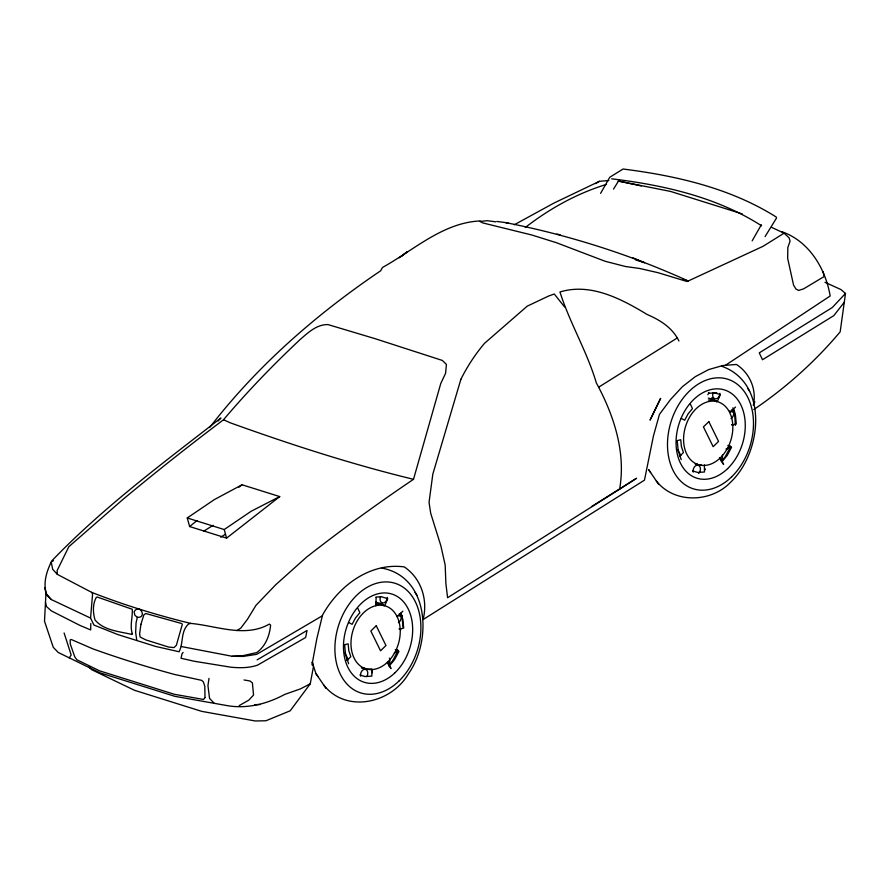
<?xml version="1.0" encoding="UTF-8"?>
<svg xmlns="http://www.w3.org/2000/svg" width="890" height="890" viewBox="0 0 890 890"><rect width="100%" height="100%" fill="white"/><g stroke="black" fill="none" stroke-linecap="round" stroke-linejoin="round"><path stroke-width="1.33" d="M753.307 405.328C756.923 389.664 749.858 373.121 736.408 364.455L722.769 365.545L708.685 369.572L695.212 376.715L682.374 386.716L670.593 399.432L659.479 414.328L653.405 436.1L644.471 480.144L423.095 619.562C428.034 600.272 421.526 578.956 404.894 567.342L404.449 566.93C369.828 562.202 338.667 586.032 322.558 615.012L316.851 638.608L311.978 664.875M375.892 605.712L376.125 597.379M181.371 646.552L232.268 656.286L243.104 655.63L256.698 652.593C265.52 646.363 269.681 635.538 270.605 625.114L269.358 624.079C245.039 638.074 216.248 625.703 190.671 623.401L188.491 624.046C180.447 631.433 183.685 642.969 179.068 651.758L155.761 646.463L117.892 634.592L93.962 625.069L90.569 618.083L92.582 593.975L91.648 592.351L57.316 574.361L52.699 569.311L51.208 562.046L53.511 560.644M45.935 593.63L44.5 621.198L53.278 647.33L58.251 652.492L100.047 672.873L174.852 696.325L228.374 705.837C247.999 708.818 267.356 703.756 284.666 694.445L300.408 688.904L310.254 683.798L313.48 666.51L312.479 662.216M364.689 669.313L364.811 668.123L362.33 668.39M697.282 465.214L697.415 464.024M735.351 425.376L734.528 411.77L733.683 409.289M460.909 379.207L432.829 474.114L429.047 502.327L430.693 513.23L440.873 545.848L445.178 565.083L445.879 583.495L447.603 597.713L619.607 489.211C626.115 452.398 613.811 415.007 596.333 382.911C587.044 351.45 569.789 323.103 559.966 291.976C590.637 282.597 621.365 298.895 647.075 314.448C660.169 320.077 672.517 327.765 678.937 340.992M824.997 282.286L840.972 289.573L845.5 293.444L840.182 331.825C815.207 361.562 785.937 387.751 753.785 409.556M208.983 678.391L207.96 685.634L209.539 698.372L214.201 703.311M137.327 617.315C147.584 618.172 139.719 602.708 134.09 611.775L134.902 615.257L137.327 617.315L136.07 622.811L135.658 632.556L136.826 640.522M236.773 630.621L240.756 628.173L247.509 619.218L255.919 605.4L275.755 584.719L306.672 557.04A2270.279 1902.898 -90 0 1 413.505 479.31L440.761 383.523L445.59 373.277L446.424 364.433L442.341 360.439L374.901 338.623L327.932 324.572C316.818 324.316 308.085 332.637 300.219 339.446C273.208 364.789 247.442 391.455 223.523 419.746A2270.279 1245.978 -61.3 0 0 122.931 499.424L68.808 546.727L57.116 570.59L57.316 574.361M381.332 603.921L381.832 602.719M713.936 399.821L714.425 398.62L711.789 397.797M51.208 562.046C46.525 571.836 42.898 583.273 46.536 593.986L51.264 599.537L90.569 618.083M495.808 221.833L487.297 220.709L479.921 221.443L482.881 222.945L531.909 235.027L556.461 242.725L605.122 261.271L625.537 266.522L639.598 268.457L657.91 272.663L687.08 281.518L762.952 246.352L784.09 233.18L789.063 237.786L790.098 241.09L787.85 247.487L787.661 258.356L793.546 285.034L795.927 289.039L798.575 290.418L803.581 288.872L824.173 276.523L823.105 271.639M397.396 649.867L396.829 650.99A4.862 3.493 -72.6 0 1 394.281 653.06M729.989 445.768L729.433 446.891A4.862 3.493 -72.6 0 1 725.94 449.061M730.779 446.346L725.194 456.837L721.579 461.209M600.605 193.353L609.795 177.244L623.078 169.022C676.267 175.731 730.401 188.146 776.236 217.038L776.492 218.095L765.066 236.607M752.15 240.867L761.339 224.758M613.533 189.092L619.24 179.836M69.309 657.888L71.178 654.984L64.091 632.957M310.254 683.798L290.218 710.787L265.921 720.767L255.285 720.978L201.774 711.377L134.39 690.251L91.692 669.692L89.045 667.088M210.029 427.067C257.477 365.568 316.506 314.148 380.686 270.771L382.478 267.478C413.739 250.179 442.931 222.611 480.166 220.942M844.332 302.177L833.797 315.639L762.508 359.727L759.259 352.874L832.317 307.506L845.5 293.444M721.034 460.408L721.49 459.819A4.862 3.493 -72.6 0 0 722.357 455.068M387.695 661.982A32.919 23.674 -72.6 0 1 350.972 643.103A32.919 23.674 -72.6 0 1 388.174 607.102A32.919 23.674 -72.6 0 1 387.695 661.982L391.044 668.535L389.153 666.098L394.682 659.412L398.954 651.391L395.282 649.522M183.118 652.426L182.083 653.649L181.015 658.266L194.22 661.248L230.999 667.222C239.899 668.023 249.022 668.067 257.566 665.142L305.648 637.496L307.028 630.487L257.143 659.857M218.095 421.014L220.92 418C162.648 463.267 102.962 507.678 51.687 560.956M347.078 660.424L350.827 656.664L348.791 650.646L348.146 643.837L344.085 644.838M679.671 456.325L683.431 452.554L681.395 446.546L680.739 439.738L676.689 440.728M397.085 616.614L402.925 611.163M729.689 412.504L735.518 407.064M401.713 256.209L406.93 251.97L399.187 257.8M189.637 526.546L226.583 538.127L279.727 496.587L242.036 484.772L214.29 499.635L187.267 517.958L189.637 526.546L196.957 520.628M238.887 487.242L242.036 484.772M525.245 227.54C549.564 208.638 576.987 193.397 606.502 184.386M187.267 517.958L224.213 529.55L251.236 511.216L279.727 496.587M725.306 365.401L830.17 295.97C825.542 268.624 809.166 241.223 781.943 231.723M753.697 402.803L754.965 401.957M619.607 489.211L636.539 478.264L591.639 506.521M595.666 183.607L599.415 181.304L608.882 180.525M203.721 531.185L213.122 525.311M220.709 537.182L225.315 534.312M598.647 387.183L677.312 337.944M322.458 615.735L256.698 654.339L243.104 656.442L232.268 656.286M734.528 411.77L733.571 412.315L729.6 411.069M401.09 613.388L401.924 615.869L400.967 616.425L398.331 615.591M514.353 224.736L553.903 203.098L599.415 181.304M239.154 705.614L248.744 700.185L253.539 695.079L252.404 682.875L249.957 680.972L244.027 679.971M731.769 425.02L736.297 424.029L735.474 415.419L732.904 407.82M399.165 629.119L403.704 628.129L402.881 619.518L400.734 613.188M708.718 393.28L716.773 392.779M708.329 400.066L712.389 399.821L717.418 401.334L720.377 394.57L714.014 392.657M701.687 465.014L698.984 465.181L695.212 464.046M375.947 597.101L381.421 596.756L387.773 598.681L384.814 605.445L379.785 603.921L375.736 604.177M254.84 704.646L260.125 704.535M611.664 178.812C663.751 185.12 716.94 197.079 761.595 225.815M496.92 221.454L505.52 222.589C568.421 234.993 629.909 254.451 688.281 281.006L682.997 279.349M618.339 181.048L670.593 191.439L742.316 213.923M190.671 623.401C157.107 615.235 123.81 604.955 91.648 592.351M413.505 479.31C351.328 464.213 290.285 444.41 230.087 422.739L223.523 419.746M618.35 181.071L641.367 185.954M505.52 222.589L508.68 223.301M556.884 234.081L560.11 234.804M708.307 398.097L713.257 399.354L716.75 401.779M375.702 602.196L380.664 603.453L384.146 605.879M692.542 470.899L697.627 472.434L704.468 472.012L704.39 464.847M381.51 568.031C429.336 576.564 432.095 640.555 408.543 673.652C391.444 703.378 346.31 713.758 323.726 685.033M361.351 667.767L366.38 669.291L371.798 668.946L371.864 676.111L365.022 676.534L359.938 674.998M635.527 259.869L644.582 262.717L633.001 257.855M721.501 366.168C769.194 382.778 761.829 452.609 730.857 481.98C711.31 502.805 674.186 503.951 656.331 480.934M771.652 227.384L784.09 233.18M727.875 445.412L731.547 447.281L727.286 455.313L721.745 461.988L719.465 457.538M397.329 650.011L398.175 650.445L392.59 660.947L388.974 665.308L388.897 663.918A4.862 3.493 -72.6 0 0 389.375 658.144M681.25 418.411L684.721 420.214L688.092 413.861L692.465 408.577L690.406 404.194M348.646 622.51L352.117 624.313L355.499 617.96L359.872 612.676L357.813 608.293M51.264 599.537L46.469 594.787L44.723 587.878M564.594 306.972L554.281 294.011L548.596 296.047L527.225 306.16L484.527 343.318A252.182 212.699 38.6 0 0 460.92 379.218M722.38 462.811L723.637 464.435L720.288 457.883A32.919 23.674 -72.6 0 0 720.767 403.003A32.919 23.674 -72.6 0 0 683.576 439.004A32.919 23.674 -72.6 0 0 720.288 457.883M747.644 388.351L749.636 391.266M650.612 472.546L648.621 469.62L658.644 484.327M415.04 592.451L417.043 595.365M312.101 662.16L316.017 673.73L318.019 676.645M316.017 673.73L326.051 688.426M387.439 662.761L389.153 666.098M677.869 449.762L680.772 455.457L680.06 456.314A4.862 3.493 -72.6 0 0 679.359 455.58M344.819 652.67L348.168 659.568L347.434 660.369A4.862 3.493 -72.6 0 0 346.766 659.679M681.217 459.618L678.191 450.685L677.223 440.561M348.624 663.729L345.587 654.784L344.619 644.66M224.213 529.55L226.583 538.127M45.479 602.408L46.547 606.58L51.342 610.885L79.955 625.414L90.669 629.942L90.802 623.49M401.924 615.869L403.003 627.116M698.661 473.458A4.862 3.493 -72.6 0 0 700.374 468.329A4.862 3.493 -72.6 0 0 697.638 465.17L696.692 465.27A4.862 3.493 -72.6 0 0 693.277 472.089M731.814 409.812A4.862 3.493 -72.6 0 1 733.549 412.17L733.694 413.338A4.862 3.493 -72.6 0 1 731.068 418.567M731.925 424.541A4.862 3.493 -72.6 0 1 732.737 424.964M708.752 392.379A4.862 3.493 -72.6 0 1 707.839 394.726M719.921 393.302A4.862 3.493 -72.6 0 1 715.304 398.887A4.862 3.493 -72.6 0 1 713.157 392.534M705.314 469.686A4.862 3.493 -72.6 0 1 704.936 468.663M366.802 676.611A4.862 3.493 -72.6 0 0 365.045 669.28L364.099 669.38A4.862 3.493 -72.6 0 0 360.684 676.189M399.209 613.911A4.862 3.493 -72.6 0 1 400.956 616.269L401.101 617.449A4.862 3.493 -72.6 0 1 398.475 622.677M399.321 628.652A4.862 3.493 -72.6 0 1 400.8 629.775M387.328 597.401A4.862 3.493 -72.6 0 1 382.711 602.986A4.862 3.493 -72.6 0 1 380.553 596.634M372.343 672.762A4.862 3.493 -72.6 0 1 372.298 670.359M132.243 633.524L132.109 634.503C119.672 631.466 103.385 630.543 94.963 619.796C92.872 612.509 92.549 604.177 96.287 597.401L97.277 597.045L132.265 609.272C132.788 617.215 129.695 625.537 132.243 633.524M140.92 624.335L139.619 633.791L140.142 637.018L145.904 639.932L168.633 647.063L174.028 647.575L176.354 645.317L182.305 624.368L181.694 623.523L145.76 613.51L143.88 614.845L140.92 624.335M660.591 398.464L650.145 419.924L660.591 398.464M205 697.56L203.543 699.473L174.373 694.3L99.569 670.837L76.796 659.735L74.716 656.709L70.299 644.048L70.132 639.977L71.2 639.465L92.694 648.788A1412.119 627.884 -13.5 0 0 174.462 674.431L201.507 680.316L203.287 681.729L204.8 686.223L205 697.56M376.248 625.759L370.83 631.01L380.542 650.79L385.971 645.539L376.248 625.759M708.852 421.649L703.423 426.9L713.146 446.68L718.564 441.429L708.852 421.649M727.631 468.607A46.247 33.253 -72.6 0 0 728.309 391.5A46.247 33.253 -72.6 0 0 676.055 442.074A46.247 33.253 -72.6 0 0 727.631 468.607M731.569 476.929A57.45 41.318 -72.6 0 0 732.414 381.131A57.45 41.318 -72.6 0 0 667.489 443.965A57.45 41.318 -72.6 0 0 731.569 476.929M395.038 672.707A46.247 33.253 -72.6 0 0 395.716 595.61A46.247 33.253 -72.6 0 0 343.462 646.185A46.247 33.253 -72.6 0 0 395.038 672.707M398.976 681.028A57.45 41.318 -72.6 0 0 399.81 585.231A57.45 41.318 -72.6 0 0 334.896 648.065A57.45 41.318 -72.6 0 0 398.976 681.028"/></g></svg>
